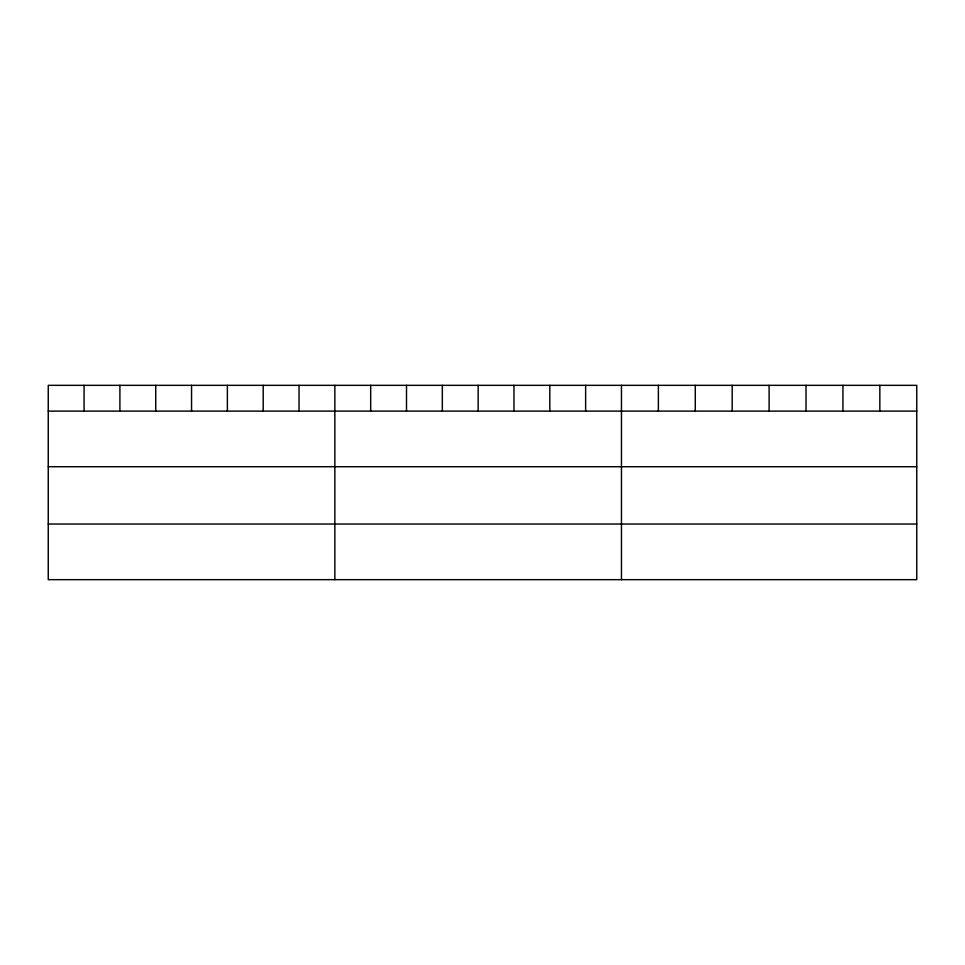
<?xml version="1.0" encoding="UTF-8"?>
<svg xmlns="http://www.w3.org/2000/svg" width="965" height="965" viewBox="0 0 965 965"><rect width="100%" height="100%" fill="white"/><g stroke="black" fill="none" stroke-linecap="round" stroke-linejoin="round"><path stroke-width="1.45" d="M916.75 411.102L916.75 579.663L48.25 579.663L48.25 385.337L916.75 385.337L916.75 411.102L48.25 411.102M48.25 466.722L916.75 466.722M48.25 524.031L916.75 524.031M879.839 385.337L879.839 411.102M842.928 385.337L842.928 411.102M806.016 385.337L806.016 411.102M769.105 385.337L769.105 411.102M732.194 385.337L732.194 411.102M695.283 385.337L695.283 411.102M658.371 385.337L658.371 411.102M621.46 385.337L621.46 579.663M585.634 385.337L585.634 411.102M549.809 385.337L549.809 411.102M513.983 385.337L513.983 411.102M478.157 385.337L478.157 411.102M442.332 385.337L442.332 411.102M406.506 385.337L406.506 411.102M370.681 385.337L370.681 411.102M334.855 385.337L334.855 579.663M299.029 385.337L299.029 411.102M263.204 385.337L263.204 411.102M227.378 385.337L227.378 411.102M191.553 385.337L191.553 411.102M155.727 385.337L155.727 411.102M119.901 385.337L119.901 411.102M84.076 385.337L84.076 411.102"/></g></svg>
